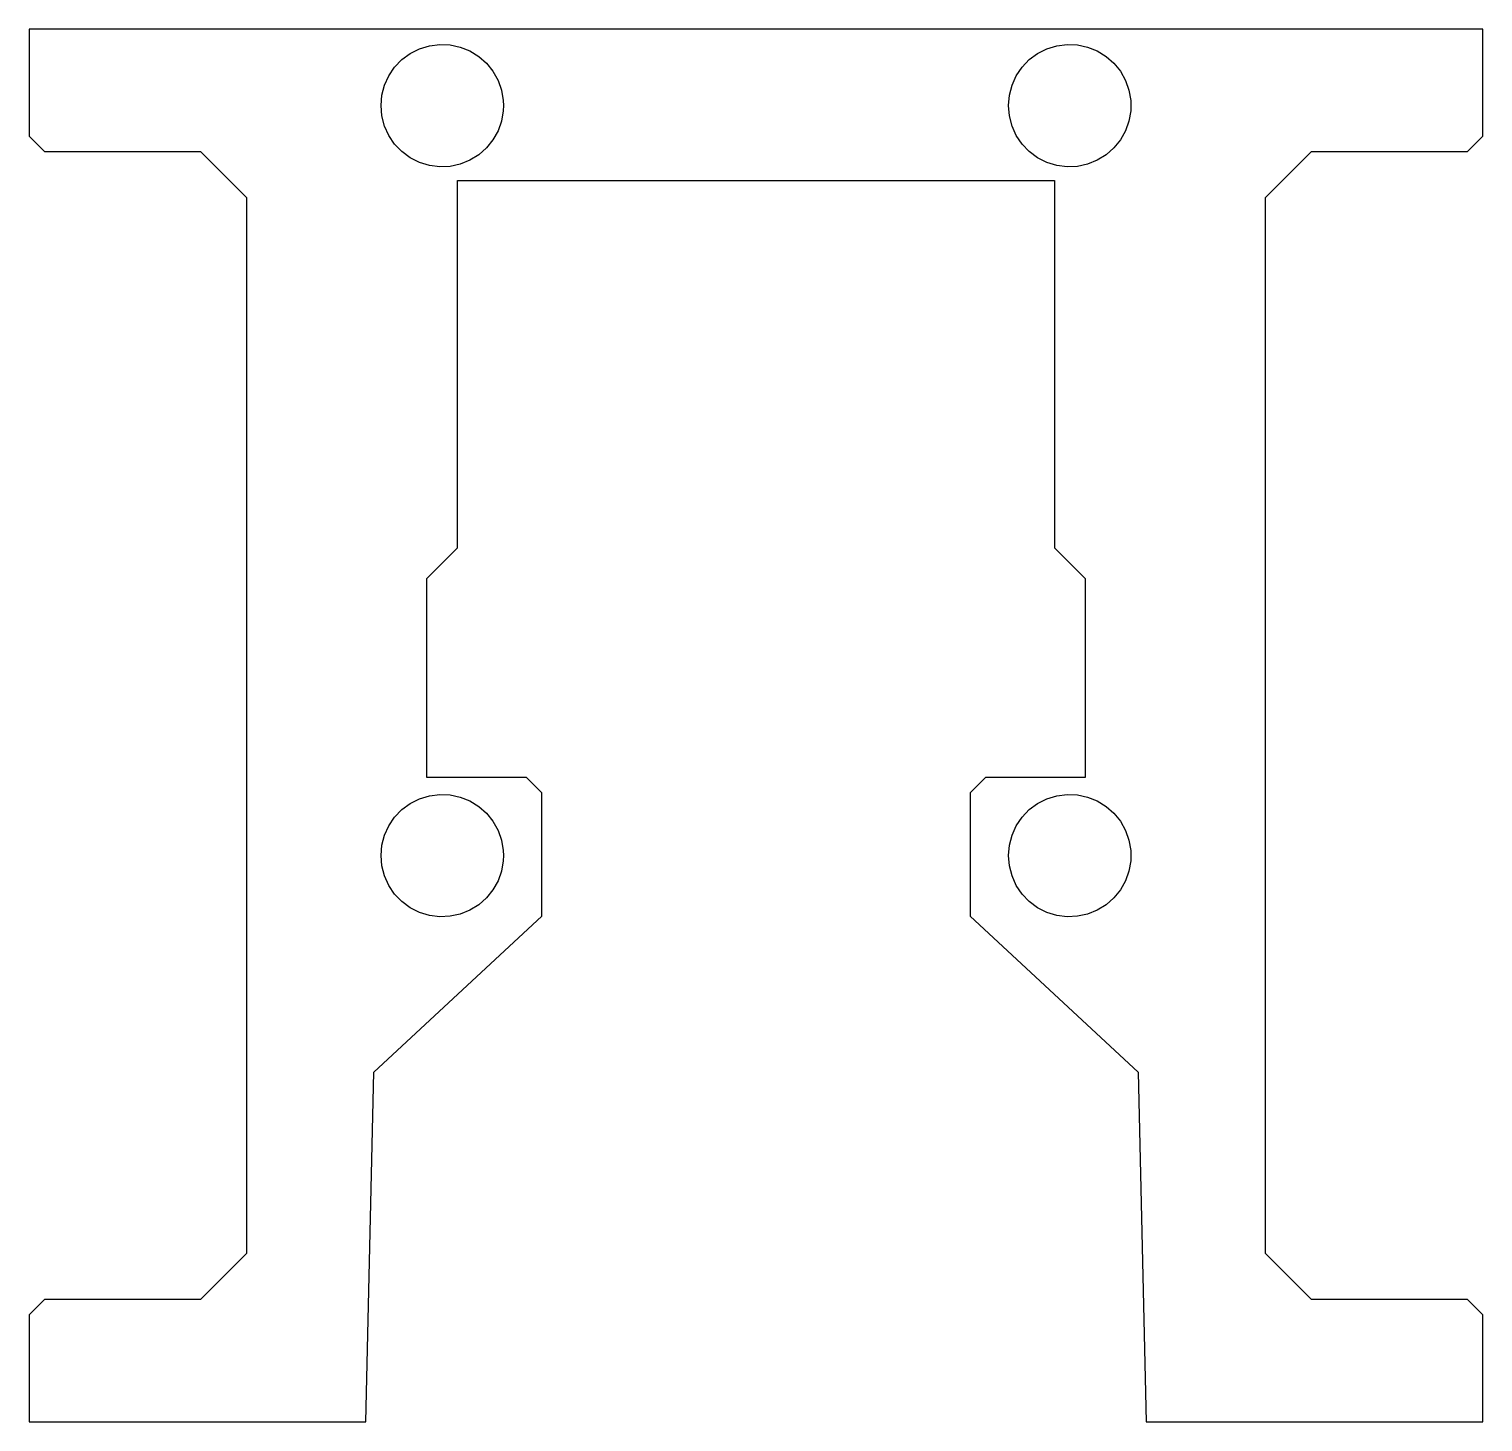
# Model space of a CAD drawing. Header units: metres. Extents: x 0 to 47.5, y 0 to 45.5.
import ezdxf

# ---------------------------------------------------------------- set-up
doc = ezdxf.new("R2010")
doc.units = ezdxf.units.M

msp = doc.modelspace()

# ---------------------------------------------------------------- linework, layer by layer
for p, q in [((47.5, 45.5), (0, 45.5)), ((0, 45.5), (0, 42)), ((47.5, 42), (47.5, 45.5)), ((12.1786, 44.5013), (12.4514, 44.7031)), ((12.4514, 44.7031), (12.7543, 44.8558)), ((12.7543, 44.8558), (13.0786, 44.9551)), ((13.0786, 44.9551), (13.4151, 44.9982)), ((13.4151, 44.9982), (13.754, 44.9838)), ((13.754, 44.9838), (14.0856, 44.9123)), ((14.0856, 44.9123), (14.4004, 44.7859)), ((14.4004, 44.7859), (14.6893, 44.608)), ((32.6786, 44.5013), (32.9514, 44.7031)), ((32.9514, 44.7031), (33.2543, 44.8558)), ((33.2543, 44.8558), (33.5786, 44.9551)), ((33.5786, 44.9551), (33.9151, 44.9982)), ((33.9151, 44.9982), (34.254, 44.9838)), ((34.254, 44.9838), (34.5856, 44.9123)), ((34.5856, 44.9123), (34.9004, 44.7859)), ((34.9004, 44.7859), (35.1893, 44.608)), ((11.754, 43.9754), (11.9439, 44.2564)), ((11.9439, 44.2564), (12.1786, 44.5013)), ((14.6893, 44.608), (14.9439, 44.3839)), ((14.9439, 44.3839), (15.157, 44.1199)), ((32.254, 43.9754), (32.4439, 44.2564)), ((32.4439, 44.2564), (32.6786, 44.5013)), ((35.1893, 44.608), (35.4439, 44.3839)), ((35.4439, 44.3839), (35.657, 44.1199)), ((11.6142, 43.6663), (11.754, 43.9754)), ((15.157, 44.1199), (15.3225, 43.8238)), ((15.3225, 43.8238), (15.4355, 43.504)), ((32.1142, 43.6663), (32.254, 43.9754)), ((35.657, 44.1199), (35.8225, 43.8238)), ((35.8225, 43.8238), (35.9355, 43.504)), ((11.5, 43), (11.5288, 43.338)), ((11.5288, 43.338), (11.6142, 43.6663)), ((15.4355, 43.504), (15.4928, 43.1696)), ((32, 43), (32.0288, 43.338)), ((32.0288, 43.338), (32.1142, 43.6663)), ((35.9355, 43.504), (35.9928, 43.1696)), ((11.5288, 42.662), (11.5, 43)), ((15.4928, 42.8304), (15.4355, 42.496)), ((15.4928, 43.1696), (15.5, 43)), ((15.5, 43), (15.4928, 42.8304)), ((32.0288, 42.662), (32, 43)), ((35.9928, 42.8304), (35.9355, 42.496)), ((35.9928, 43.1696), (36, 43)), ((36, 43), (35.9928, 42.8304)), ((11.6142, 42.3337), (11.5288, 42.662)), ((11.754, 42.0246), (11.6142, 42.3337)), ((15.4355, 42.496), (15.3225, 42.1762)), ((32.1142, 42.3337), (32.0288, 42.662)), ((32.254, 42.0246), (32.1142, 42.3337)), ((35.9355, 42.496), (35.8225, 42.1762)), ((0, 42), (0.5, 41.5)), ((11.9439, 41.7436), (11.754, 42.0246)), ((15.157, 41.8801), (14.9439, 41.6161)), ((15.3225, 42.1762), (15.157, 41.8801)), ((32.4439, 41.7436), (32.254, 42.0246)), ((35.657, 41.8801), (35.4439, 41.6161)), ((35.8225, 42.1762), (35.657, 41.8801)), ((47, 41.5), (47.5, 42)), ((0.5, 41.5), (5.6041, 41.5)), ((5.6041, 41.5), (7.1041, 40)), ((12.1786, 41.4987), (11.9439, 41.7436)), ((12.4514, 41.2969), (12.1786, 41.4987)), ((14.6893, 41.392), (14.4004, 41.2141)), ((14.9439, 41.6161), (14.6893, 41.392)), ((32.6786, 41.4987), (32.4439, 41.7436)), ((32.9514, 41.2969), (32.6786, 41.4987)), ((35.1893, 41.392), (34.9004, 41.2141)), ((35.4439, 41.6161), (35.1893, 41.392)), ((40.3959, 40), (41.8959, 41.5)), ((41.8959, 41.5), (47, 41.5)), ((12.7543, 41.1442), (12.4514, 41.2969)), ((13.0786, 41.0449), (12.7543, 41.1442)), ((13.4151, 41.0018), (13.0786, 41.0449)), ((13.754, 41.0162), (13.4151, 41.0018)), ((14.0856, 41.0877), (13.754, 41.0162)), ((14.4004, 41.2141), (14.0856, 41.0877)), ((33.2543, 41.1442), (32.9514, 41.2969)), ((33.5786, 41.0449), (33.2543, 41.1442)), ((33.9151, 41.0018), (33.5786, 41.0449)), ((34.254, 41.0162), (33.9151, 41.0018)), ((34.5856, 41.0877), (34.254, 41.0162)), ((34.9004, 41.2141), (34.5856, 41.0877)), ((14, 28.55), (14, 40.55)), ((14, 40.55), (33.5, 40.55)), ((33.5, 40.55), (33.5, 28.55)), ((7.1041, 40), (7.1041, 5.5)), ((40.3959, 5.5), (40.3959, 40)), ((13, 27.55), (14, 28.55)), ((33.5, 28.55), (34.5, 27.55)), ((13, 21.05), (13, 27.55)), ((34.5, 27.55), (34.5, 21.05)), ((16.25, 21.05), (13, 21.05)), ((16.75, 20.55), (16.25, 21.05)), ((31.25, 21.05), (30.75, 20.55)), ((34.5, 21.05), (31.25, 21.05)), ((12.7543, 20.3558), (13.0786, 20.4551)), ((13.0786, 20.4551), (13.4151, 20.4982)), ((13.4151, 20.4982), (13.754, 20.4838)), ((13.754, 20.4838), (14.0856, 20.4123)), ((16.75, 16.5252), (16.75, 20.55)), ((30.75, 20.55), (30.75, 16.5252)), ((33.2543, 20.3558), (33.5786, 20.4551)), ((33.5786, 20.4551), (33.9151, 20.4982)), ((33.9151, 20.4982), (34.254, 20.4838)), ((34.254, 20.4838), (34.5856, 20.4123)), ((11.9439, 19.7564), (12.1786, 20.0013)), ((12.1786, 20.0013), (12.4514, 20.2031)), ((12.4514, 20.2031), (12.7543, 20.3558)), ((14.0856, 20.4123), (14.4004, 20.2859)), ((14.4004, 20.2859), (14.6893, 20.108)), ((14.6893, 20.108), (14.9439, 19.8839)), ((32.4439, 19.7564), (32.6786, 20.0013)), ((32.6786, 20.0013), (32.9514, 20.2031)), ((32.9514, 20.2031), (33.2543, 20.3558)), ((34.5856, 20.4123), (34.9004, 20.2859)), ((34.9004, 20.2859), (35.1893, 20.108)), ((35.1893, 20.108), (35.4439, 19.8839)), ((11.6142, 19.1663), (11.754, 19.4754)), ((11.754, 19.4754), (11.9439, 19.7564)), ((14.9439, 19.8839), (15.157, 19.6199)), ((15.157, 19.6199), (15.3225, 19.3238)), ((32.1142, 19.1663), (32.254, 19.4754)), ((32.254, 19.4754), (32.4439, 19.7564)), ((35.4439, 19.8839), (35.657, 19.6199)), ((35.657, 19.6199), (35.8225, 19.3238)), ((11.5288, 18.838), (11.6142, 19.1663)), ((15.3225, 19.3238), (15.4355, 19.004)), ((15.4355, 19.004), (15.4928, 18.6696)), ((32.0288, 18.838), (32.1142, 19.1663)), ((35.8225, 19.3238), (35.9355, 19.004)), ((35.9355, 19.004), (35.9928, 18.6696)), ((11.5, 18.5), (11.5288, 18.838)), ((15.4928, 18.6696), (15.5, 18.5)), ((32, 18.5), (32.0288, 18.838)), ((35.9928, 18.6696), (36, 18.5)), ((11.5288, 18.162), (11.5, 18.5)), ((11.6142, 17.8337), (11.5288, 18.162)), ((15.4928, 18.3304), (15.4355, 17.996)), ((15.5, 18.5), (15.4928, 18.3304)), ((32.0288, 18.162), (32, 18.5)), ((32.1142, 17.8337), (32.0288, 18.162)), ((35.9928, 18.3304), (35.9355, 17.996)), ((36, 18.5), (35.9928, 18.3304)), ((11.754, 17.5246), (11.6142, 17.8337)), ((15.3225, 17.6762), (15.157, 17.3801)), ((15.4355, 17.996), (15.3225, 17.6762)), ((32.254, 17.5246), (32.1142, 17.8337)), ((35.8225, 17.6762), (35.657, 17.3801)), ((35.9355, 17.996), (35.8225, 17.6762)), ((11.9439, 17.2436), (11.754, 17.5246)), ((12.1786, 16.9987), (11.9439, 17.2436)), ((14.9439, 17.1161), (14.6893, 16.892)), ((15.157, 17.3801), (14.9439, 17.1161)), ((32.4439, 17.2436), (32.254, 17.5246)), ((32.6786, 16.9987), (32.4439, 17.2436)), ((35.4439, 17.1161), (35.1893, 16.892)), ((35.657, 17.3801), (35.4439, 17.1161)), ((12.4514, 16.7969), (12.1786, 16.9987)), ((12.7543, 16.6442), (12.4514, 16.7969)), ((13.0786, 16.5449), (12.7543, 16.6442)), ((14.4004, 16.7141), (14.0856, 16.5877)), ((14.6893, 16.892), (14.4004, 16.7141)), ((32.9514, 16.7969), (32.6786, 16.9987)), ((33.2543, 16.6442), (32.9514, 16.7969)), ((33.5786, 16.5449), (33.2543, 16.6442)), ((34.9004, 16.7141), (34.5856, 16.5877)), ((35.1893, 16.892), (34.9004, 16.7141)), ((11.2652, 11.4276), (16.75, 16.5252)), ((13.4151, 16.5018), (13.0786, 16.5449)), ((13.754, 16.5162), (13.4151, 16.5018)), ((14.0856, 16.5877), (13.754, 16.5162)), ((30.75, 16.5252), (36.2348, 11.4276)), ((33.9151, 16.5018), (33.5786, 16.5449)), ((34.254, 16.5162), (33.9151, 16.5018)), ((34.5856, 16.5877), (34.254, 16.5162)), ((11, 0), (11.2652, 11.4276)), ((36.2348, 11.4276), (36.5, 0)), ((7.1041, 5.5), (5.6041, 4)), ((41.8959, 4), (40.3959, 5.5)), ((0.5, 4), (0, 3.5)), ((5.6041, 4), (0.5, 4)), ((47, 4), (41.8959, 4)), ((47.5, 3.5), (47, 4)), ((0, 3.5), (0, 0)), ((47.5, 0), (47.5, 3.5)), ((0, 0), (11, 0)), ((36.5, 0), (47.5, 0))]:
    msp.add_line(p, q)

doc.saveas('drawing.dxf')
